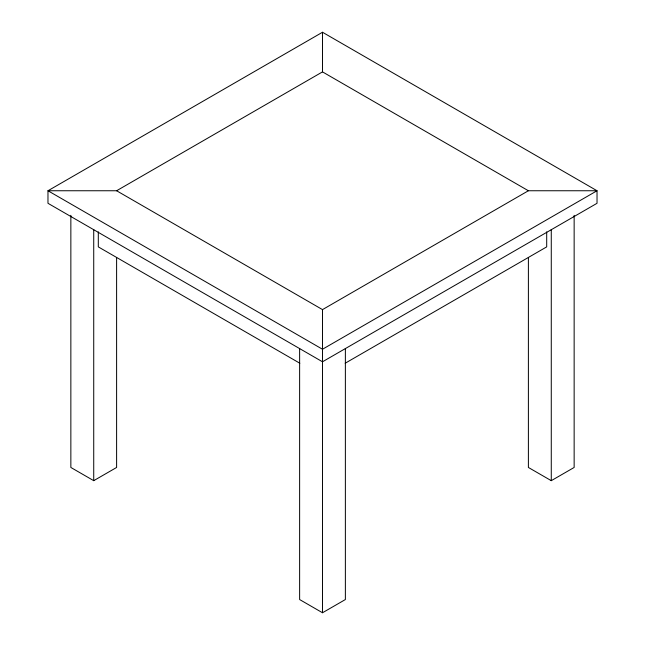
<?xml version="1.0" encoding="UTF-8"?>
<svg xmlns="http://www.w3.org/2000/svg" width="645" height="645" viewBox="0 0 645 645"><rect width="100%" height="100%" fill="white"/><g stroke="black" fill="none" stroke-linecap="round" stroke-linejoin="round"><path stroke-width="0.97" d="M322.5 32.25L47.972 190.751L47.972 203.296L322.5 361.789L597.028 203.296L597.028 190.751L322.5 32.25L322.5 71.877L116.608 190.751L47.972 190.751L322.5 349.243L597.028 190.751L528.392 190.751L322.5 309.616L116.608 190.751M70.853 215.349L70.853 467.464L93.727 480.67L116.608 467.464L116.608 257.532M345.164 363.24L546.694 246.882L546.694 231.869M299.627 348.437L299.627 599.544L322.5 612.75L345.373 599.544L345.373 348.437M528.392 257.532L528.392 467.464L551.273 480.67L574.147 467.464L574.147 215.349M322.5 71.877L528.392 190.751M299.836 363.24L98.306 246.882L98.306 231.869M551.273 229.564L551.273 480.67M322.5 309.616L322.5 612.75M93.727 229.564L93.727 480.67"/></g></svg>
